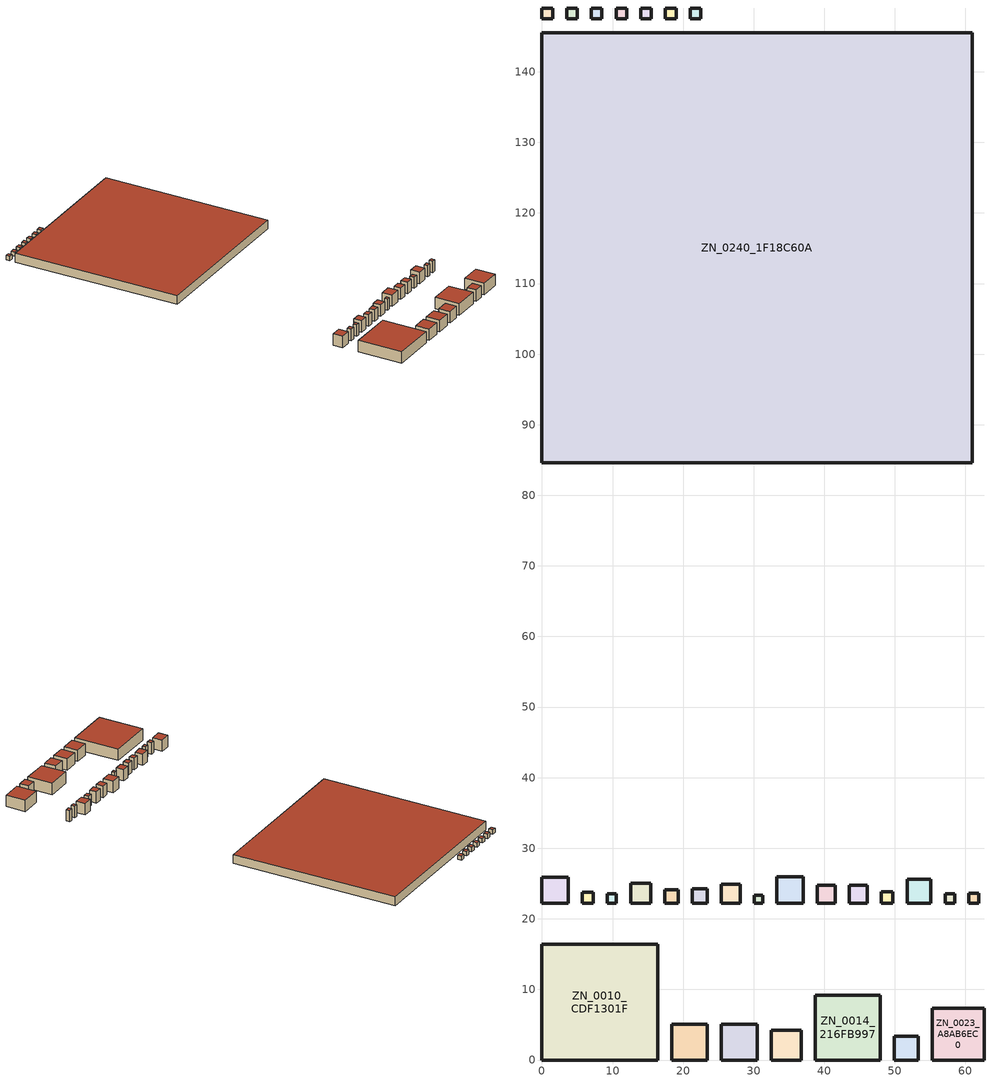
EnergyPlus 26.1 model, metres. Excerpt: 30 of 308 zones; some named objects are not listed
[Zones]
ZN_0010_CDF1301F
 floor ground (Default_Floor_Construction): 0,16.37 16.37,16.37 16.37,0 0,0 z10.4
 wall outside (Default_Wall_Construction): 16.37,16.37 0,16.37 0,0 16.37,0 16.37,16.37 z10.4:14.6
 roof outside (Default_Roof_Construction): 0,0 16.37,0 16.37,16.37 0,16.37 z14.6
ZN_0011_666FDF42
 floor ground (Default_Floor_Construction): 18.37,5.06 23.43,5.06 23.43,0 18.37,0 z10.4
 wall outside (Default_Wall_Construction): 23.43,5.06 18.37,5.06 18.37,0 23.43,0 23.43,5.06 z10.4:14.6
 roof outside (Default_Roof_Construction): 18.37,0 23.43,0 23.43,5.06 18.37,5.06 z14.6
ZN_0012_CCD0FB84
 floor ground (Default_Floor_Construction): 25.43,5.06 30.49,5.06 30.49,0 25.43,0 z10.4
 wall outside (Default_Wall_Construction): 30.49,5.06 25.43,5.06 25.43,0 30.49,0 30.49,5.06 z10.4:14.6
 roof outside (Default_Roof_Construction): 25.43,0 30.49,0 30.49,5.06 25.43,5.06 z14.6
ZN_0013_CA43A6D5
 floor ground (Default_Floor_Construction): 32.49,4.25 36.73,4.25 36.73,0 32.49,0 z10.4
 wall outside (Default_Wall_Construction): 36.73,4.25 32.49,4.25 32.49,0 36.73,0 36.73,4.25 z10.4:14.6
 roof outside (Default_Roof_Construction): 32.49,0 36.73,0 36.73,4.25 32.49,4.25 z14.6
ZN_0014_216FB997
 floor ground (Default_Floor_Construction): 38.73,9.2 47.93,9.2 47.93,0 38.73,0 z10.4
 wall outside (Default_Wall_Construction): 47.93,9.2 38.73,9.2 38.73,0 47.93,0 47.93,9.2 z10.4:14.6
 roof outside (Default_Roof_Construction): 38.73,0 47.93,0 47.93,9.2 38.73,9.2 z14.6
ZN_0015_F88985B3
 floor ground (Default_Floor_Construction): 49.93,3.37 53.3,3.37 53.3,0 49.93,0 z10.4
 wall outside (Default_Wall_Construction): 53.3,3.37 49.93,3.37 49.93,0 53.3,0 53.3,3.37 z10.4:14.6
 roof outside (Default_Roof_Construction): 49.93,0 53.3,0 53.3,3.37 49.93,3.37 z14.6
ZN_0023_A8AB6EC0
 floor ground (Default_Floor_Construction): 55.3,7.33 62.63,7.33 62.63,0 55.3,0 z10.4
 wall outside (Default_Wall_Construction): 62.63,7.33 55.3,7.33 55.3,0 62.63,0 62.63,7.33 z10.4:14.6
 roof outside (Default_Roof_Construction): 55.3,0 62.63,0 62.63,7.33 55.3,7.33 z14.6
ZN_0089_578B3840
 floor ground (Default_Floor_Construction): 0,25.91 3.7,25.91 3.7,22.21 0,22.21 z10.4
 wall outside (Default_Wall_Construction): 3.7,25.91 0,25.91 0,22.21 3.7,22.21 3.7,25.91 z10.4:14.6
 roof outside (Default_Roof_Construction): 0,22.21 3.7,22.21 3.7,25.91 0,25.91 z14.6
ZN_0090_5E97317B
 floor ground (Default_Floor_Construction): 5.7,23.76 7.25,23.76 7.25,22.21 5.7,22.21 z10.4
 wall outside (Default_Wall_Construction): 7.25,23.76 5.7,23.76 5.7,22.21 7.25,22.21 7.25,23.76 z10.4:14.6
 roof outside (Default_Roof_Construction): 5.7,22.21 7.25,22.21 7.25,23.76 5.7,23.76 z14.6
ZN_0091_61E6C96D
 floor ground (Default_Floor_Construction): 9.25,23.52 10.56,23.52 10.56,22.21 9.25,22.21 z10.4
 wall outside (Default_Wall_Construction): 10.56,23.52 9.25,23.52 9.25,22.21 10.56,22.21 10.56,23.52 z10.4:14.6
 roof outside (Default_Roof_Construction): 9.25,22.21 10.56,22.21 10.56,23.52 9.25,23.52 z14.6
ZN_0092_3D5D5047
 floor ground (Default_Floor_Construction): 12.56,25.06 15.41,25.06 15.41,22.21 12.56,22.21 z10.4
 wall outside (Default_Wall_Construction): 15.41,25.06 12.56,25.06 12.56,22.21 15.41,22.21 15.41,25.06 z10.4:14.6
 roof outside (Default_Roof_Construction): 12.56,22.21 15.41,22.21 15.41,25.06 12.56,25.06 z14.6
ZN_0093_1F54CC27
 floor ground (Default_Floor_Construction): 17.41,24.11 19.32,24.11 19.32,22.21 17.41,22.21 z10.4
 wall outside (Default_Wall_Construction): 19.32,24.11 17.41,24.11 17.41,22.21 19.32,22.21 19.32,24.11 z10.4:14.6
 roof outside (Default_Roof_Construction): 17.41,22.21 19.32,22.21 19.32,24.11 17.41,24.11 z14.6
ZN_0094_BF995C70
 floor ground (Default_Floor_Construction): 21.32,24.28 23.39,24.28 23.39,22.21 21.32,22.21 z10.4
 wall outside (Default_Wall_Construction): 23.39,24.28 21.32,24.28 21.32,22.21 23.39,22.21 23.39,24.28 z10.4:14.6
 roof outside (Default_Roof_Construction): 21.32,22.21 23.39,22.21 23.39,24.28 21.32,24.28 z14.6
ZN_0095_050112E3
 floor ground (Default_Floor_Construction): 25.39,24.92 28.1,24.92 28.1,22.21 25.39,22.21 z10.4
 wall outside (Default_Wall_Construction): 28.1,24.92 25.39,24.92 25.39,22.21 28.1,22.21 28.1,24.92 z10.4:14.6
 roof outside (Default_Roof_Construction): 25.39,22.21 28.1,22.21 28.1,24.92 25.39,24.92 z14.6
ZN_0096_431D82AE
 floor ground (Default_Floor_Construction): 30.1,23.36 31.25,23.36 31.25,22.21 30.1,22.21 z10.4
 wall outside (Default_Wall_Construction): 31.25,23.36 30.1,23.36 30.1,22.21 31.25,22.21 31.25,23.36 z10.4:14.6
 roof outside (Default_Roof_Construction): 30.1,22.21 31.25,22.21 31.25,23.36 30.1,23.36 z14.6
ZN_0097_276B1241
 floor ground (Default_Floor_Construction): 33.25,25.99 37.03,25.99 37.03,22.21 33.25,22.21 z10.4
 wall outside (Default_Wall_Construction): 37.03,25.99 33.25,25.99 33.25,22.21 37.03,22.21 37.03,25.99 z10.4:14.6
 roof outside (Default_Roof_Construction): 33.25,22.21 37.03,22.21 37.03,25.99 33.25,25.99 z14.6
ZN_0098_15BE5F56
 floor ground (Default_Floor_Construction): 39.03,24.73 41.55,24.73 41.55,22.21 39.03,22.21 z10.4
 wall outside (Default_Wall_Construction): 41.55,24.73 39.03,24.73 39.03,22.21 41.55,22.21 41.55,24.73 z10.4:14.6
 roof outside (Default_Roof_Construction): 39.03,22.21 41.55,22.21 41.55,24.73 39.03,24.73 z14.6
ZN_0099_891CF93B
 floor ground (Default_Floor_Construction): 43.55,24.73 46.07,24.73 46.07,22.21 43.55,22.21 z10.4
 wall outside (Default_Wall_Construction): 46.07,24.73 43.55,24.73 43.55,22.21 46.07,22.21 46.07,24.73 z10.4:14.6
 roof outside (Default_Roof_Construction): 43.55,22.21 46.07,22.21 46.07,24.73 43.55,24.73 z14.6
ZN_0100_E4049AD5
 floor ground (Default_Floor_Construction): 48.07,23.86 49.72,23.86 49.72,22.21 48.07,22.21 z10.4
 wall outside (Default_Wall_Construction): 49.72,23.86 48.07,23.86 48.07,22.21 49.72,22.21 49.72,23.86 z10.4:14.4
 roof outside (Default_Roof_Construction): 48.07,22.21 49.72,22.21 49.72,23.86 48.07,23.86 z14.4
ZN_0101_053E6DE0
 floor ground (Default_Floor_Construction): 51.72,25.6 55.11,25.6 55.11,22.21 51.72,22.21 z10.4
 wall outside (Default_Wall_Construction): 55.11,25.6 51.72,25.6 51.72,22.21 55.11,22.21 55.11,25.6 z10.4:14.6
 roof outside (Default_Roof_Construction): 51.72,22.21 55.11,22.21 55.11,25.6 51.72,25.6 z14.6
ZN_0102_B62572B0
 floor ground (Default_Floor_Construction): 57.11,23.56 58.46,23.56 58.46,22.21 57.11,22.21 z10.4
 wall outside (Default_Wall_Construction): 58.46,23.56 57.11,23.56 57.11,22.21 58.46,22.21 58.46,23.56 z10.4:14.6
 roof outside (Default_Roof_Construction): 57.11,22.21 58.46,22.21 58.46,23.56 57.11,23.56 z14.6
ZN_0103_C0BB0567
 floor ground (Default_Floor_Construction): 60.46,23.61 61.86,23.61 61.86,22.21 60.46,22.21 z10.4
 wall outside (Default_Wall_Construction): 61.86,23.61 60.46,23.61 60.46,22.21 61.86,22.21 61.86,23.61 z10.4:14.6
 roof outside (Default_Roof_Construction): 60.46,22.21 61.86,22.21 61.86,23.61 60.46,23.61 z14.6
ZN_0240_1F18C60A
 floor ground (Default_Floor_Construction): 0,145.53 60.93,145.53 60.93,84.61 0,84.61 z10.4
 wall outside (Default_Wall_Construction): 60.93,145.53 0,145.53 0,84.61 60.93,84.61 60.93,145.53 z10.4:13.6
 roof outside (Default_Roof_Construction): 0,84.61 60.93,84.61 60.93,145.53 0,145.53 z13.6
ZN_0267_497EA3B3
 floor ground (Default_Floor_Construction): 0,149.03 1.5,149.03 1.5,147.53 0,147.53 z10.4
 wall outside (Default_Wall_Construction): 1.5,149.03 0,149.03 0,147.53 1.5,147.53 1.5,149.03 z10.4:11.97
 roof outside (Default_Roof_Construction): 0,147.53 1.5,147.53 1.5,149.03 0,149.03 z11.97
ZN_0268_96945421
 floor ground (Default_Floor_Construction): 3.5,149.03 5,149.03 5,147.53 3.5,147.53 z10.4
 wall outside (Default_Wall_Construction): 5,149.03 3.5,149.03 3.5,147.53 5,147.53 5,149.03 z10.4:11.97
 roof outside (Default_Roof_Construction): 3.5,147.53 5,147.53 5,149.03 3.5,149.03 z11.97
ZN_0269_568115C0
 floor ground (Default_Floor_Construction): 7,149.03 8.5,149.03 8.5,147.53 7,147.53 z10.4
 wall outside (Default_Wall_Construction): 8.5,149.03 7,149.03 7,147.53 8.5,147.53 8.5,149.03 z10.4:11.97
 roof outside (Default_Roof_Construction): 7,147.53 8.5,147.53 8.5,149.03 7,149.03 z11.97
ZN_0270_57BF41B5
 floor ground (Default_Floor_Construction): 10.5,149.03 12,149.03 12,147.53 10.5,147.53 z10.4
 wall outside (Default_Wall_Construction): 12,149.03 10.5,149.03 10.5,147.53 12,147.53 12,149.03 z10.4:11.97
 roof outside (Default_Roof_Construction): 10.5,147.53 12,147.53 12,149.03 10.5,149.03 z11.97
ZN_0271_5AC21D28
 floor ground (Default_Floor_Construction): 14,149.03 15.5,149.03 15.5,147.53 14,147.53 z10.4
 wall outside (Default_Wall_Construction): 15.5,149.03 14,149.03 14,147.53 15.5,147.53 15.5,149.03 z10.4:11.97
 roof outside (Default_Roof_Construction): 14,147.53 15.5,147.53 15.5,149.03 14,149.03 z11.97
ZN_0272_B6A74653
 floor ground (Default_Floor_Construction): 17.5,149.03 19,149.03 19,147.53 17.5,147.53 z10.4
 wall outside (Default_Wall_Construction): 19,149.03 17.5,149.03 17.5,147.53 19,147.53 19,149.03 z10.4:11.97
 roof outside (Default_Roof_Construction): 17.5,147.53 19,147.53 19,149.03 17.5,149.03 z11.97
ZN_0273_2EEE0E20
 floor ground (Default_Floor_Construction): 21,149.03 22.5,149.03 22.5,147.53 21,147.53 z10.4
 wall outside (Default_Wall_Construction): 22.5,149.03 21,149.03 21,147.53 22.5,147.53 22.5,149.03 z10.4:11.97
 roof outside (Default_Roof_Construction): 21,147.53 22.5,147.53 22.5,149.03 21,149.03 z11.97
[Building]
GreenFlow_MVP_Building: 0, City, 0.04, 0.4, FullExterior
[SizingPeriod:DesignDay]
GreenFlow_Hanoi_Summer_Design_Day: 7, 21, SummerDesignDay, 35, 8, , , Wetbulb, 26, , , , , 101325, 3, 180, No, No, No, ASHRAEClearSky, , , , , 1
GreenFlow_Hanoi_Winter_Design_Day: 1, 21, WinterDesignDay, 12, 5, , , Wetbulb, 8, , , , , 101325, 3, 0, No, No, No, ASHRAEClearSky, , , , , 0.8
[Site:Location]
Hanoi.City: 21.03, 105.85, 7, 10
[Site:GroundTemperature:BuildingSurface]
18, 18, 20, 23, 26, 28, 29, 29, 27, 25, 22, 19
[Material]
Default_Material_Mass: MediumRough, 0.2, 1, 1000, 1000
[Material:NoMass]
Default_Insulation: MediumRough, 2
[Construction]
Default_Wall_Construction; Default_Roof_Construction: Default_Material_Mass, Default_Insulation
Default_Floor_Construction: Default_Material_Mass
[Zone]
ZN_0010_CDF1301F: 0, 0, 0, 10.4, 1, 1, 4.2, 1126.16, 268.134, , , Yes
ZN_0011_666FDF42: 0, 18.3748, 0, 10.4, 1, 1, 4.2, 107.333, 25.5555, , , Yes
ZN_0012_CCD0FB84: 0, 25.4301, 0, 10.4, 1, 1, 4.2, 107.339, 25.5568, , , Yes
ZN_0013_CA43A6D5: 0, 32.4854, 0, 10.4, 1, 1, 4.2, 75.6875, 18.0208, , , Yes
ZN_0014_216FB997: 0, 38.7305, 0, 10.4, 1, 1, 4.2, 355.516, 84.6468, , , Yes
ZN_0015_F88985B3: 0, 49.9309, 0, 10.4, 1, 1, 4.2, 47.782, 11.3767, , , Yes
ZN_0023_A8AB6EC0: 0, 55.3038, 0, 10.4, 1, 1, 4.2, 225.534, 53.6986, , , Yes
ZN_0089_578B3840: 0, 0, 22.2081, 10.4, 1, 1, 4.2, 57.4473, 13.6779, , , Yes
ZN_0090_5E97317B: 0, 5.69837, 22.2081, 10.4, 1, 1, 4.2, 10.0963, 2.40388, , , Yes
ZN_0091_61E6C96D: 0, 9.24881, 22.2081, 10.4, 1, 1, 4.2, 7.21913, 1.71884, , , Yes
ZN_0092_3D5D5047: 0, 12.5599, 22.2081, 10.4, 1, 1, 4.2, 34.2019, 8.1433, , , Yes
ZN_0093_1F54CC27: 0, 17.4135, 22.2081, 10.4, 1, 1, 4.2, 15.2302, 3.62623, , , Yes
ZN_0094_BF995C70: 0, 21.3178, 22.2081, 10.4, 1, 1, 4.2, 18.0042, 4.28672, , , Yes
ZN_0095_050112E3: 0, 25.3882, 22.2081, 10.4, 1, 1, 4.2, 30.7771, 7.32788, , , Yes
ZN_0096_431D82AE: 0, 30.0952, 22.2081, 10.4, 1, 1, 4.2, 5.57061, 1.32634, , , Yes
ZN_0097_276B1241: 0, 33.2469, 22.2081, 10.4, 1, 1, 4.2, 60.018, 14.29, , , Yes
ZN_0098_15BE5F56: 0, 39.0271, 22.2081, 10.4, 1, 1, 4.2, 26.736, 6.36571, , , Yes
ZN_0099_891CF93B: 0, 43.5501, 22.2081, 10.4, 1, 1, 4.2, 26.736, 6.36571, , , Yes
ZN_0100_E4049AD5: 0, 48.0732, 22.2081, 10.4, 1, 1, 4, 10.8811, 2.72028, , , Yes
ZN_0101_053E6DE0: 0, 51.7225, 22.2081, 10.4, 1, 1, 4.2, 48.2625, 11.4911, , , Yes
ZN_0102_B62572B0: 0, 57.1123, 22.2081, 10.4, 1, 1, 4.2, 7.66621, 1.82529, , , Yes
ZN_0103_C0BB0567: 0, 60.4634, 22.2081, 10.4, 1, 1, 4.2, 8.21379, 1.95566, , , Yes
ZN_0240_1F18C60A: 0, 0, 84.6059, 10.4, 1, 1, 3.2, 11878.8, 3712.13, , , Yes
ZN_0267_497EA3B3: 0, 0, 147.533, 10.4, 1, 1, 1.5707, 3.53408, 2.25, , , Yes
ZN_0268_96945421: 0, 3.5, 147.533, 10.4, 1, 1, 1.5707, 3.53408, 2.25, , , Yes
ZN_0269_568115C0: 0, 7, 147.533, 10.4, 1, 1, 1.5707, 3.53408, 2.25, , , Yes
ZN_0270_57BF41B5: 0, 10.5, 147.533, 10.4, 1, 1, 1.5707, 3.53408, 2.25, , , Yes
ZN_0271_5AC21D28: 0, 14, 147.533, 10.4, 1, 1, 1.5707, 3.53408, 2.25, , , Yes
ZN_0272_B6A74653: 0, 17.5, 147.533, 10.4, 1, 1, 1.5707, 3.53408, 2.25, , , Yes
ZN_0273_2EEE0E20: 0, 21, 147.533, 10.4, 1, 1, 1.5707, 3.53408, 2.25, , , Yes
[People]
ZN_0010_CDF1301F_People: ZN_0010_CDF1301F, GreenFlow_Occupancy_Schedule, People, 10.7254, , , 0.3, , Activity_Level_Default
ZN_0011_666FDF42_People: ZN_0011_666FDF42, GreenFlow_Occupancy_Schedule, People, 1.0222, , , 0.3, , Activity_Level_Default
ZN_0012_CCD0FB84_People: ZN_0012_CCD0FB84, GreenFlow_Occupancy_Schedule, People, 1.0223, , , 0.3, , Activity_Level_Default
ZN_0013_CA43A6D5_People: ZN_0013_CA43A6D5, GreenFlow_Occupancy_Schedule, People, 0.7208, , , 0.3, , Activity_Level_Default
ZN_0014_216FB997_People: ZN_0014_216FB997, GreenFlow_Occupancy_Schedule, People, 16.9294, , , 0.3, , Activity_Level_Default
ZN_0015_F88985B3_People: ZN_0015_F88985B3, GreenFlow_Occupancy_Schedule, People, 0.4551, , , 0.3, , Activity_Level_Default
ZN_0023_A8AB6EC0_People: ZN_0023_A8AB6EC0, GreenFlow_Occupancy_Schedule, People, 21.4794, , , 0.3, , Activity_Level_Default
ZN_0089_578B3840_People: ZN_0089_578B3840, GreenFlow_Occupancy_Schedule, People, 0.6839, , , 0.3, , Activity_Level_Default
ZN_0090_5E97317B_People: ZN_0090_5E97317B, GreenFlow_Occupancy_Schedule, People, 0.2404, , , 0.3, , Activity_Level_Default
ZN_0091_61E6C96D_People: ZN_0091_61E6C96D, GreenFlow_Occupancy_Schedule, People, 0.0859, , , 0.3, , Activity_Level_Default
ZN_0092_3D5D5047_People: ZN_0092_3D5D5047, GreenFlow_Occupancy_Schedule, People, 0.4072, , , 0.3, , Activity_Level_Default
ZN_0093_1F54CC27_People: ZN_0093_1F54CC27, GreenFlow_Occupancy_Schedule, People, 0.1209, , , 0.3, , Activity_Level_Default
ZN_0094_BF995C70_People: ZN_0094_BF995C70, GreenFlow_Occupancy_Schedule, People, 0.1429, , , 0.3, , Activity_Level_Default
ZN_0095_050112E3_People: ZN_0095_050112E3, GreenFlow_Occupancy_Schedule, People, 0.3664, , , 0.3, , Activity_Level_Default
ZN_0096_431D82AE_People: ZN_0096_431D82AE, GreenFlow_Occupancy_Schedule, People, 0.0663, , , 0.3, , Activity_Level_Default
ZN_0097_276B1241_People: ZN_0097_276B1241, GreenFlow_Occupancy_Schedule, People, 0.7145, , , 0.3, , Activity_Level_Default
ZN_0098_15BE5F56_People: ZN_0098_15BE5F56, GreenFlow_Occupancy_Schedule, People, 2.5463, , , 0.3, , Activity_Level_Default
ZN_0099_891CF93B_People: ZN_0099_891CF93B, GreenFlow_Occupancy_Schedule, People, 2.5463, , , 0.3, , Activity_Level_Default
ZN_0100_E4049AD5_People: ZN_0100_E4049AD5, GreenFlow_Occupancy_Schedule, People, 0.1088, , , 0.3, , Activity_Level_Default
ZN_0101_053E6DE0_People: ZN_0101_053E6DE0, GreenFlow_Occupancy_Schedule, People, 0.383, , , 0.3, , Activity_Level_Default
ZN_0102_B62572B0_People: ZN_0102_B62572B0, GreenFlow_Occupancy_Schedule, People, 0.0913, , , 0.3, , Activity_Level_Default
ZN_0103_C0BB0567_People: ZN_0103_C0BB0567, GreenFlow_Occupancy_Schedule, People, 0.0978, , , 0.3, , Activity_Level_Default
ZN_0240_1F18C60A_People: ZN_0240_1F18C60A, GreenFlow_Occupancy_Schedule, People, 123.738, , , 0.3, , Activity_Level_Default
ZN_0267_497EA3B3_People: ZN_0267_497EA3B3, GreenFlow_Occupancy_Schedule, People, 0.15, , , 0.3, , Activity_Level_Default
ZN_0268_96945421_People: ZN_0268_96945421, GreenFlow_Occupancy_Schedule, People, 0.15, , , 0.3, , Activity_Level_Default
ZN_0269_568115C0_People: ZN_0269_568115C0, GreenFlow_Occupancy_Schedule, People, 0.15, , , 0.3, , Activity_Level_Default
ZN_0270_57BF41B5_People: ZN_0270_57BF41B5, GreenFlow_Occupancy_Schedule, People, 0.15, , , 0.3, , Activity_Level_Default
ZN_0271_5AC21D28_People: ZN_0271_5AC21D28, GreenFlow_Occupancy_Schedule, People, 0.15, , , 0.3, , Activity_Level_Default
ZN_0272_B6A74653_People: ZN_0272_B6A74653, GreenFlow_Occupancy_Schedule, People, 0.15, , , 0.3, , Activity_Level_Default
ZN_0273_2EEE0E20_People: ZN_0273_2EEE0E20, GreenFlow_Occupancy_Schedule, People, 0.15, , , 0.3, , Activity_Level_Default
[Lights]
ZN_0010_CDF1301F_Lights: ZN_0010_CDF1301F, GreenFlow_Lights_Schedule, Watts/Area, , 6, , 0, 0.4, 0.2
ZN_0011_666FDF42_Lights: ZN_0011_666FDF42, GreenFlow_Lights_Schedule, Watts/Area, , 6, , 0, 0.4, 0.2
ZN_0012_CCD0FB84_Lights: ZN_0012_CCD0FB84, GreenFlow_Lights_Schedule, Watts/Area, , 6, , 0, 0.4, 0.2
ZN_0013_CA43A6D5_Lights: ZN_0013_CA43A6D5, GreenFlow_Lights_Schedule, Watts/Area, , 6, , 0, 0.4, 0.2
ZN_0014_216FB997_Lights: ZN_0014_216FB997, GreenFlow_Lights_Schedule, Watts/Area, , 10, , 0, 0.4, 0.2
ZN_0015_F88985B3_Lights: ZN_0015_F88985B3, GreenFlow_Lights_Schedule, Watts/Area, , 6, , 0, 0.4, 0.2
ZN_0023_A8AB6EC0_Lights: ZN_0023_A8AB6EC0, GreenFlow_Lights_Schedule, Watts/Area, , 12, , 0, 0.4, 0.2
ZN_0089_578B3840_Lights: ZN_0089_578B3840, GreenFlow_Lights_Schedule, Watts/Area, , 6, , 0, 0.4, 0.2
ZN_0090_5E97317B_Lights: ZN_0090_5E97317B, GreenFlow_Lights_Schedule, Watts/Area, , 10, , 0, 0.4, 0.2
ZN_0091_61E6C96D_Lights: ZN_0091_61E6C96D, GreenFlow_Lights_Schedule, Watts/Area, , 6, , 0, 0.4, 0.2
ZN_0092_3D5D5047_Lights: ZN_0092_3D5D5047, GreenFlow_Lights_Schedule, Watts/Area, , 6, , 0, 0.4, 0.2
ZN_0093_1F54CC27_Lights: ZN_0093_1F54CC27, GreenFlow_Lights_Schedule, Watts/Area, , 5, , 0, 0.4, 0.2
ZN_0094_BF995C70_Lights: ZN_0094_BF995C70, GreenFlow_Lights_Schedule, Watts/Area, , 5, , 0, 0.4, 0.2
ZN_0095_050112E3_Lights: ZN_0095_050112E3, GreenFlow_Lights_Schedule, Watts/Area, , 6, , 0, 0.4, 0.2
ZN_0096_431D82AE_Lights: ZN_0096_431D82AE, GreenFlow_Lights_Schedule, Watts/Area, , 6, , 0, 0.4, 0.2
ZN_0097_276B1241_Lights: ZN_0097_276B1241, GreenFlow_Lights_Schedule, Watts/Area, , 6, , 0, 0.4, 0.2
ZN_0098_15BE5F56_Lights: ZN_0098_15BE5F56, GreenFlow_Lights_Schedule, Watts/Area, , 12, , 0, 0.4, 0.2
ZN_0099_891CF93B_Lights: ZN_0099_891CF93B, GreenFlow_Lights_Schedule, Watts/Area, , 12, , 0, 0.4, 0.2
ZN_0100_E4049AD5_Lights: ZN_0100_E4049AD5, GreenFlow_Lights_Schedule, Watts/Area, , 6, , 0, 0.4, 0.2
ZN_0101_053E6DE0_Lights: ZN_0101_053E6DE0, GreenFlow_Lights_Schedule, Watts/Area, , 5, , 0, 0.4, 0.2
ZN_0102_B62572B0_Lights: ZN_0102_B62572B0, GreenFlow_Lights_Schedule, Watts/Area, , 6, , 0, 0.4, 0.2
ZN_0103_C0BB0567_Lights: ZN_0103_C0BB0567, GreenFlow_Lights_Schedule, Watts/Area, , 6, , 0, 0.4, 0.2
ZN_0240_1F18C60A_Lights: ZN_0240_1F18C60A, GreenFlow_Lights_Schedule, Watts/Area, , 4, , 0, 0.4, 0.2
ZN_0267_497EA3B3_Lights: ZN_0267_497EA3B3, GreenFlow_Lights_Schedule, Watts/Area, , 8, , 0, 0.4, 0.2
ZN_0268_96945421_Lights: ZN_0268_96945421, GreenFlow_Lights_Schedule, Watts/Area, , 8, , 0, 0.4, 0.2
ZN_0269_568115C0_Lights: ZN_0269_568115C0, GreenFlow_Lights_Schedule, Watts/Area, , 8, , 0, 0.4, 0.2
ZN_0270_57BF41B5_Lights: ZN_0270_57BF41B5, GreenFlow_Lights_Schedule, Watts/Area, , 8, , 0, 0.4, 0.2
ZN_0271_5AC21D28_Lights: ZN_0271_5AC21D28, GreenFlow_Lights_Schedule, Watts/Area, , 8, , 0, 0.4, 0.2
ZN_0272_B6A74653_Lights: ZN_0272_B6A74653, GreenFlow_Lights_Schedule, Watts/Area, , 8, , 0, 0.4, 0.2
ZN_0273_2EEE0E20_Lights: ZN_0273_2EEE0E20, GreenFlow_Lights_Schedule, Watts/Area, , 8, , 0, 0.4, 0.2
[ElectricEquipment]
ZN_0010_CDF1301F_Equipment: ZN_0010_CDF1301F, GreenFlow_Equipment_Schedule, Watts/Area, , 2, , 0, 0.5, 0
ZN_0011_666FDF42_Equipment: ZN_0011_666FDF42, GreenFlow_Equipment_Schedule, Watts/Area, , 2, , 0, 0.5, 0
ZN_0012_CCD0FB84_Equipment: ZN_0012_CCD0FB84, GreenFlow_Equipment_Schedule, Watts/Area, , 2, , 0, 0.5, 0
ZN_0013_CA43A6D5_Equipment: ZN_0013_CA43A6D5, GreenFlow_Equipment_Schedule, Watts/Area, , 2, , 0, 0.5, 0
ZN_0014_216FB997_Equipment: ZN_0014_216FB997, GreenFlow_Equipment_Schedule, Watts/Area, , 15, , 0, 0.5, 0
ZN_0015_F88985B3_Equipment: ZN_0015_F88985B3, GreenFlow_Equipment_Schedule, Watts/Area, , 2, , 0, 0.5, 0
ZN_0023_A8AB6EC0_Equipment: ZN_0023_A8AB6EC0, GreenFlow_Equipment_Schedule, Watts/Area, , 10, , 0, 0.5, 0
ZN_0089_578B3840_Equipment: ZN_0089_578B3840, GreenFlow_Equipment_Schedule, Watts/Area, , 3, , 0, 0.5, 0
ZN_0090_5E97317B_Equipment: ZN_0090_5E97317B, GreenFlow_Equipment_Schedule, Watts/Area, , 12, , 0, 0.5, 0
ZN_0091_61E6C96D_Equipment: ZN_0091_61E6C96D, GreenFlow_Equipment_Schedule, Watts/Area, , 3, , 0, 0.5, 0
ZN_0092_3D5D5047_Equipment: ZN_0092_3D5D5047, GreenFlow_Equipment_Schedule, Watts/Area, , 3, , 0, 0.5, 0
ZN_0093_1F54CC27_Equipment: ZN_0093_1F54CC27, GreenFlow_Equipment_Schedule, Watts/Area, , 20, , 0, 0.5, 0
ZN_0094_BF995C70_Equipment: ZN_0094_BF995C70, GreenFlow_Equipment_Schedule, Watts/Area, , 20, , 0, 0.5, 0
ZN_0095_050112E3_Equipment: ZN_0095_050112E3, GreenFlow_Equipment_Schedule, Watts/Area, , 3, , 0, 0.5, 0
ZN_0096_431D82AE_Equipment: ZN_0096_431D82AE, GreenFlow_Equipment_Schedule, Watts/Area, , 3, , 0, 0.5, 0
ZN_0097_276B1241_Equipment: ZN_0097_276B1241, GreenFlow_Equipment_Schedule, Watts/Area, , 3, , 0, 0.5, 0
ZN_0098_15BE5F56_Equipment: ZN_0098_15BE5F56, GreenFlow_Equipment_Schedule, Watts/Area, , 10, , 0, 0.5, 0
ZN_0099_891CF93B_Equipment: ZN_0099_891CF93B, GreenFlow_Equipment_Schedule, Watts/Area, , 10, , 0, 0.5, 0
ZN_0100_E4049AD5_Equipment: ZN_0100_E4049AD5, GreenFlow_Equipment_Schedule, Watts/Area, , 2, , 0, 0.5, 0
ZN_0101_053E6DE0_Equipment: ZN_0101_053E6DE0, GreenFlow_Equipment_Schedule, Watts/Area, , 20, , 0, 0.5, 0
ZN_0102_B62572B0_Equipment: ZN_0102_B62572B0, GreenFlow_Equipment_Schedule, Watts/Area, , 3, , 0, 0.5, 0
ZN_0103_C0BB0567_Equipment: ZN_0103_C0BB0567, GreenFlow_Equipment_Schedule, Watts/Area, , 3, , 0, 0.5, 0
ZN_0240_1F18C60A_Equipment: ZN_0240_1F18C60A, GreenFlow_Equipment_Schedule, Watts/Area, , 2, , 0, 0.5, 0
ZN_0267_497EA3B3_Equipment: ZN_0267_497EA3B3, GreenFlow_Equipment_Schedule, Watts/Area, , 8, , 0, 0.5, 0
ZN_0268_96945421_Equipment: ZN_0268_96945421, GreenFlow_Equipment_Schedule, Watts/Area, , 8, , 0, 0.5, 0
ZN_0269_568115C0_Equipment: ZN_0269_568115C0, GreenFlow_Equipment_Schedule, Watts/Area, , 8, , 0, 0.5, 0
ZN_0270_57BF41B5_Equipment: ZN_0270_57BF41B5, GreenFlow_Equipment_Schedule, Watts/Area, , 8, , 0, 0.5, 0
ZN_0271_5AC21D28_Equipment: ZN_0271_5AC21D28, GreenFlow_Equipment_Schedule, Watts/Area, , 8, , 0, 0.5, 0
ZN_0272_B6A74653_Equipment: ZN_0272_B6A74653, GreenFlow_Equipment_Schedule, Watts/Area, , 8, , 0, 0.5, 0
ZN_0273_2EEE0E20_Equipment: ZN_0273_2EEE0E20, GreenFlow_Equipment_Schedule, Watts/Area, , 8, , 0, 0.5, 0
[DesignSpecification:OutdoorAir]
ZN_0010_CDF1301F_OutdoorAir; ZN_0011_666FDF42_OutdoorAir; ZN_0012_CCD0FB84_OutdoorAir; ZN_0013_CA43A6D5_OutdoorAir; ZN_0014_216FB997_OutdoorAir; ZN_0015_F88985B3_OutdoorAir; ZN_0023_A8AB6EC0_OutdoorAir; ZN_0089_578B3840_OutdoorAir; ZN_0090_5E97317B_OutdoorAir; ZN_0091_61E6C96D_OutdoorAir; ZN_0092_3D5D5047_OutdoorAir; ZN_0093_1F54CC27_OutdoorAir; ZN_0094_BF995C70_OutdoorAir; ZN_0095_050112E3_OutdoorAir; ZN_0096_431D82AE_OutdoorAir; ZN_0097_276B1241_OutdoorAir; ZN_0098_15BE5F56_OutdoorAir; ZN_0099_891CF93B_OutdoorAir; ZN_0100_E4049AD5_OutdoorAir; ZN_0101_053E6DE0_OutdoorAir; ZN_0102_B62572B0_OutdoorAir; ZN_0103_C0BB0567_OutdoorAir; ZN_0267_497EA3B3_OutdoorAir; ZN_0268_96945421_OutdoorAir; ZN_0269_568115C0_OutdoorAir; ZN_0270_57BF41B5_OutdoorAir; ZN_0271_5AC21D28_OutdoorAir; ZN_0272_B6A74653_OutdoorAir; ZN_0273_2EEE0E20_OutdoorAir: Sum, 0.00944, 0.0003
ZN_0240_1F18C60A_OutdoorAir: Sum, 0.002, 0.0001
[ZoneInfiltration:DesignFlowRate]
ZN_0010_CDF1301F_Infiltration: ZN_0010_CDF1301F, Always_On, AirChanges/Hour, , , , 0.3
ZN_0011_666FDF42_Infiltration: ZN_0011_666FDF42, Always_On, AirChanges/Hour, , , , 0.3
ZN_0012_CCD0FB84_Infiltration: ZN_0012_CCD0FB84, Always_On, AirChanges/Hour, , , , 0.3
ZN_0013_CA43A6D5_Infiltration: ZN_0013_CA43A6D5, Always_On, AirChanges/Hour, , , , 0.3
ZN_0014_216FB997_Infiltration: ZN_0014_216FB997, Always_On, AirChanges/Hour, , , , 0.3
ZN_0015_F88985B3_Infiltration: ZN_0015_F88985B3, Always_On, AirChanges/Hour, , , , 0.3
ZN_0023_A8AB6EC0_Infiltration: ZN_0023_A8AB6EC0, Always_On, AirChanges/Hour, , , , 0.3
ZN_0089_578B3840_Infiltration: ZN_0089_578B3840, Always_On, AirChanges/Hour, , , , 0.3
ZN_0090_5E97317B_Infiltration: ZN_0090_5E97317B, Always_On, AirChanges/Hour, , , , 0.3
ZN_0091_61E6C96D_Infiltration: ZN_0091_61E6C96D, Always_On, AirChanges/Hour, , , , 0.3
ZN_0092_3D5D5047_Infiltration: ZN_0092_3D5D5047, Always_On, AirChanges/Hour, , , , 0.3
ZN_0093_1F54CC27_Infiltration: ZN_0093_1F54CC27, Always_On, AirChanges/Hour, , , , 0.3
ZN_0094_BF995C70_Infiltration: ZN_0094_BF995C70, Always_On, AirChanges/Hour, , , , 0.3
ZN_0095_050112E3_Infiltration: ZN_0095_050112E3, Always_On, AirChanges/Hour, , , , 0.3
ZN_0096_431D82AE_Infiltration: ZN_0096_431D82AE, Always_On, AirChanges/Hour, , , , 0.3
ZN_0097_276B1241_Infiltration: ZN_0097_276B1241, Always_On, AirChanges/Hour, , , , 0.3
ZN_0098_15BE5F56_Infiltration: ZN_0098_15BE5F56, Always_On, AirChanges/Hour, , , , 0.3
ZN_0099_891CF93B_Infiltration: ZN_0099_891CF93B, Always_On, AirChanges/Hour, , , , 0.3
ZN_0100_E4049AD5_Infiltration: ZN_0100_E4049AD5, Always_On, AirChanges/Hour, , , , 0.3
ZN_0101_053E6DE0_Infiltration: ZN_0101_053E6DE0, Always_On, AirChanges/Hour, , , , 0.3
ZN_0102_B62572B0_Infiltration: ZN_0102_B62572B0, Always_On, AirChanges/Hour, , , , 0.3
ZN_0103_C0BB0567_Infiltration: ZN_0103_C0BB0567, Always_On, AirChanges/Hour, , , , 0.3
ZN_0240_1F18C60A_Infiltration: ZN_0240_1F18C60A, Always_On, AirChanges/Hour, , , , 0.3
ZN_0267_497EA3B3_Infiltration: ZN_0267_497EA3B3, Always_On, AirChanges/Hour, , , , 0.3
ZN_0268_96945421_Infiltration: ZN_0268_96945421, Always_On, AirChanges/Hour, , , , 0.3
ZN_0269_568115C0_Infiltration: ZN_0269_568115C0, Always_On, AirChanges/Hour, , , , 0.3
ZN_0270_57BF41B5_Infiltration: ZN_0270_57BF41B5, Always_On, AirChanges/Hour, , , , 0.3
ZN_0271_5AC21D28_Infiltration: ZN_0271_5AC21D28, Always_On, AirChanges/Hour, , , , 0.3
ZN_0272_B6A74653_Infiltration: ZN_0272_B6A74653, Always_On, AirChanges/Hour, , , , 0.3
ZN_0273_2EEE0E20_Infiltration: ZN_0273_2EEE0E20, Always_On, AirChanges/Hour, , , , 0.3
[Sizing:Zone]
ZN_0010_CDF1301F: SupplyAirTemperature, 12.8, , SupplyAirTemperature, 50, , 0.008, 0.008, ZN_0010_CDF1301F_OutdoorAir, , , DesignDay, , , , , DesignDay
ZN_0011_666FDF42: SupplyAirTemperature, 12.8, , SupplyAirTemperature, 50, , 0.008, 0.008, ZN_0011_666FDF42_OutdoorAir, , , DesignDay, , , , , DesignDay
ZN_0012_CCD0FB84: SupplyAirTemperature, 12.8, , SupplyAirTemperature, 50, , 0.008, 0.008, ZN_0012_CCD0FB84_OutdoorAir, , , DesignDay, , , , , DesignDay
ZN_0013_CA43A6D5: SupplyAirTemperature, 12.8, , SupplyAirTemperature, 50, , 0.008, 0.008, ZN_0013_CA43A6D5_OutdoorAir, , , DesignDay, , , , , DesignDay
ZN_0014_216FB997: SupplyAirTemperature, 12.8, , SupplyAirTemperature, 50, , 0.008, 0.008, ZN_0014_216FB997_OutdoorAir, , , DesignDay, , , , , DesignDay
ZN_0015_F88985B3: SupplyAirTemperature, 12.8, , SupplyAirTemperature, 50, , 0.008, 0.008, ZN_0015_F88985B3_OutdoorAir, , , DesignDay, , , , , DesignDay
ZN_0023_A8AB6EC0: SupplyAirTemperature, 12.8, , SupplyAirTemperature, 50, , 0.008, 0.008, ZN_0023_A8AB6EC0_OutdoorAir, , , DesignDay, , , , , DesignDay
ZN_0089_578B3840: SupplyAirTemperature, 12.8, , SupplyAirTemperature, 50, , 0.008, 0.008, ZN_0089_578B3840_OutdoorAir, , , DesignDay, , , , , DesignDay
ZN_0090_5E97317B: SupplyAirTemperature, 12.8, , SupplyAirTemperature, 50, , 0.008, 0.008, ZN_0090_5E97317B_OutdoorAir, , , DesignDay, , , , , DesignDay
ZN_0091_61E6C96D: SupplyAirTemperature, 12.8, , SupplyAirTemperature, 50, , 0.008, 0.008, ZN_0091_61E6C96D_OutdoorAir, , , DesignDay, , , , , DesignDay
ZN_0092_3D5D5047: SupplyAirTemperature, 12.8, , SupplyAirTemperature, 50, , 0.008, 0.008, ZN_0092_3D5D5047_OutdoorAir, , , DesignDay, , , , , DesignDay
ZN_0093_1F54CC27: SupplyAirTemperature, 12.8, , SupplyAirTemperature, 50, , 0.008, 0.008, ZN_0093_1F54CC27_OutdoorAir, , , DesignDay, , , , , DesignDay
ZN_0094_BF995C70: SupplyAirTemperature, 12.8, , SupplyAirTemperature, 50, , 0.008, 0.008, ZN_0094_BF995C70_OutdoorAir, , , DesignDay, , , , , DesignDay
ZN_0095_050112E3: SupplyAirTemperature, 12.8, , SupplyAirTemperature, 50, , 0.008, 0.008, ZN_0095_050112E3_OutdoorAir, , , DesignDay, , , , , DesignDay
ZN_0096_431D82AE: SupplyAirTemperature, 12.8, , SupplyAirTemperature, 50, , 0.008, 0.008, ZN_0096_431D82AE_OutdoorAir, , , DesignDay, , , , , DesignDay
ZN_0097_276B1241: SupplyAirTemperature, 12.8, , SupplyAirTemperature, 50, , 0.008, 0.008, ZN_0097_276B1241_OutdoorAir, , , DesignDay, , , , , DesignDay
ZN_0098_15BE5F56: SupplyAirTemperature, 12.8, , SupplyAirTemperature, 50, , 0.008, 0.008, ZN_0098_15BE5F56_OutdoorAir, , , DesignDay, , , , , DesignDay
ZN_0099_891CF93B: SupplyAirTemperature, 12.8, , SupplyAirTemperature, 50, , 0.008, 0.008, ZN_0099_891CF93B_OutdoorAir, , , DesignDay, , , , , DesignDay
ZN_0100_E4049AD5: SupplyAirTemperature, 12.8, , SupplyAirTemperature, 50, , 0.008, 0.008, ZN_0100_E4049AD5_OutdoorAir, , , DesignDay, , , , , DesignDay
ZN_0101_053E6DE0: SupplyAirTemperature, 12.8, , SupplyAirTemperature, 50, , 0.008, 0.008, ZN_0101_053E6DE0_OutdoorAir, , , DesignDay, , , , , DesignDay
ZN_0102_B62572B0: SupplyAirTemperature, 12.8, , SupplyAirTemperature, 50, , 0.008, 0.008, ZN_0102_B62572B0_OutdoorAir, , , DesignDay, , , , , DesignDay
ZN_0103_C0BB0567: SupplyAirTemperature, 12.8, , SupplyAirTemperature, 50, , 0.008, 0.008, ZN_0103_C0BB0567_OutdoorAir, , , DesignDay, , , , , DesignDay
ZN_0240_1F18C60A: SupplyAirTemperature, 12.8, , SupplyAirTemperature, 50, , 0.008, 0.008, ZN_0240_1F18C60A_OutdoorAir, , , DesignDay, , , , , DesignDay
ZN_0267_497EA3B3: SupplyAirTemperature, 12.8, , SupplyAirTemperature, 50, , 0.008, 0.008, ZN_0267_497EA3B3_OutdoorAir, , , DesignDay, , , , , DesignDay
ZN_0268_96945421: SupplyAirTemperature, 12.8, , SupplyAirTemperature, 50, , 0.008, 0.008, ZN_0268_96945421_OutdoorAir, , , DesignDay, , , , , DesignDay
ZN_0269_568115C0: SupplyAirTemperature, 12.8, , SupplyAirTemperature, 50, , 0.008, 0.008, ZN_0269_568115C0_OutdoorAir, , , DesignDay, , , , , DesignDay
ZN_0270_57BF41B5: SupplyAirTemperature, 12.8, , SupplyAirTemperature, 50, , 0.008, 0.008, ZN_0270_57BF41B5_OutdoorAir, , , DesignDay, , , , , DesignDay
ZN_0271_5AC21D28: SupplyAirTemperature, 12.8, , SupplyAirTemperature, 50, , 0.008, 0.008, ZN_0271_5AC21D28_OutdoorAir, , , DesignDay, , , , , DesignDay
ZN_0272_B6A74653: SupplyAirTemperature, 12.8, , SupplyAirTemperature, 50, , 0.008, 0.008, ZN_0272_B6A74653_OutdoorAir, , , DesignDay, , , , , DesignDay
ZN_0273_2EEE0E20: SupplyAirTemperature, 12.8, , SupplyAirTemperature, 50, , 0.008, 0.008, ZN_0273_2EEE0E20_OutdoorAir, , , DesignDay, , , , , DesignDay
[ThermostatSetpoint:DualSetpoint]
ZN_0010_CDF1301F_DualSetpoint; ZN_0011_666FDF42_DualSetpoint; ZN_0012_CCD0FB84_DualSetpoint; ZN_0013_CA43A6D5_DualSetpoint; ZN_0014_216FB997_DualSetpoint; ZN_0015_F88985B3_DualSetpoint; ZN_0023_A8AB6EC0_DualSetpoint; ZN_0089_578B3840_DualSetpoint; ZN_0090_5E97317B_DualSetpoint; ZN_0091_61E6C96D_DualSetpoint; ZN_0092_3D5D5047_DualSetpoint; ZN_0093_1F54CC27_DualSetpoint; ZN_0094_BF995C70_DualSetpoint; ZN_0095_050112E3_DualSetpoint; ZN_0096_431D82AE_DualSetpoint; ZN_0097_276B1241_DualSetpoint; ZN_0098_15BE5F56_DualSetpoint; ZN_0099_891CF93B_DualSetpoint; ZN_0100_E4049AD5_DualSetpoint; ZN_0101_053E6DE0_DualSetpoint; ZN_0102_B62572B0_DualSetpoint; ZN_0103_C0BB0567_DualSetpoint; ZN_0240_1F18C60A_DualSetpoint; ZN_0267_497EA3B3_DualSetpoint; ZN_0268_96945421_DualSetpoint; ZN_0269_568115C0_DualSetpoint; ZN_0270_57BF41B5_DualSetpoint; ZN_0271_5AC21D28_DualSetpoint; ZN_0272_B6A74653_DualSetpoint; ZN_0273_2EEE0E20_DualSetpoint: GreenFlow_Heating_Setpoint_Schedule, GreenFlow_Cooling_Setpoint_Schedule_Baseline25
[ZoneControl:Thermostat]
ZN_0010_CDF1301F_Thermostat: ZN_0010_CDF1301F, DualSetpoint_Control_Type, ThermostatSetpoint:DualSetpoint, ZN_0010_CDF1301F_DualSetpoint
ZN_0011_666FDF42_Thermostat: ZN_0011_666FDF42, DualSetpoint_Control_Type, ThermostatSetpoint:DualSetpoint, ZN_0011_666FDF42_DualSetpoint
ZN_0012_CCD0FB84_Thermostat: ZN_0012_CCD0FB84, DualSetpoint_Control_Type, ThermostatSetpoint:DualSetpoint, ZN_0012_CCD0FB84_DualSetpoint
ZN_0013_CA43A6D5_Thermostat: ZN_0013_CA43A6D5, DualSetpoint_Control_Type, ThermostatSetpoint:DualSetpoint, ZN_0013_CA43A6D5_DualSetpoint
ZN_0014_216FB997_Thermostat: ZN_0014_216FB997, DualSetpoint_Control_Type, ThermostatSetpoint:DualSetpoint, ZN_0014_216FB997_DualSetpoint
ZN_0015_F88985B3_Thermostat: ZN_0015_F88985B3, DualSetpoint_Control_Type, ThermostatSetpoint:DualSetpoint, ZN_0015_F88985B3_DualSetpoint
ZN_0023_A8AB6EC0_Thermostat: ZN_0023_A8AB6EC0, DualSetpoint_Control_Type, ThermostatSetpoint:DualSetpoint, ZN_0023_A8AB6EC0_DualSetpoint
ZN_0089_578B3840_Thermostat: ZN_0089_578B3840, DualSetpoint_Control_Type, ThermostatSetpoint:DualSetpoint, ZN_0089_578B3840_DualSetpoint
ZN_0090_5E97317B_Thermostat: ZN_0090_5E97317B, DualSetpoint_Control_Type, ThermostatSetpoint:DualSetpoint, ZN_0090_5E97317B_DualSetpoint
ZN_0091_61E6C96D_Thermostat: ZN_0091_61E6C96D, DualSetpoint_Control_Type, ThermostatSetpoint:DualSetpoint, ZN_0091_61E6C96D_DualSetpoint
ZN_0092_3D5D5047_Thermostat: ZN_0092_3D5D5047, DualSetpoint_Control_Type, ThermostatSetpoint:DualSetpoint, ZN_0092_3D5D5047_DualSetpoint
ZN_0093_1F54CC27_Thermostat: ZN_0093_1F54CC27, DualSetpoint_Control_Type, ThermostatSetpoint:DualSetpoint, ZN_0093_1F54CC27_DualSetpoint
ZN_0094_BF995C70_Thermostat: ZN_0094_BF995C70, DualSetpoint_Control_Type, ThermostatSetpoint:DualSetpoint, ZN_0094_BF995C70_DualSetpoint
ZN_0095_050112E3_Thermostat: ZN_0095_050112E3, DualSetpoint_Control_Type, ThermostatSetpoint:DualSetpoint, ZN_0095_050112E3_DualSetpoint
ZN_0096_431D82AE_Thermostat: ZN_0096_431D82AE, DualSetpoint_Control_Type, ThermostatSetpoint:DualSetpoint, ZN_0096_431D82AE_DualSetpoint
ZN_0097_276B1241_Thermostat: ZN_0097_276B1241, DualSetpoint_Control_Type, ThermostatSetpoint:DualSetpoint, ZN_0097_276B1241_DualSetpoint
ZN_0098_15BE5F56_Thermostat: ZN_0098_15BE5F56, DualSetpoint_Control_Type, ThermostatSetpoint:DualSetpoint, ZN_0098_15BE5F56_DualSetpoint
ZN_0099_891CF93B_Thermostat: ZN_0099_891CF93B, DualSetpoint_Control_Type, ThermostatSetpoint:DualSetpoint, ZN_0099_891CF93B_DualSetpoint
ZN_0100_E4049AD5_Thermostat: ZN_0100_E4049AD5, DualSetpoint_Control_Type, ThermostatSetpoint:DualSetpoint, ZN_0100_E4049AD5_DualSetpoint
ZN_0101_053E6DE0_Thermostat: ZN_0101_053E6DE0, DualSetpoint_Control_Type, ThermostatSetpoint:DualSetpoint, ZN_0101_053E6DE0_DualSetpoint
ZN_0102_B62572B0_Thermostat: ZN_0102_B62572B0, DualSetpoint_Control_Type, ThermostatSetpoint:DualSetpoint, ZN_0102_B62572B0_DualSetpoint
ZN_0103_C0BB0567_Thermostat: ZN_0103_C0BB0567, DualSetpoint_Control_Type, ThermostatSetpoint:DualSetpoint, ZN_0103_C0BB0567_DualSetpoint
ZN_0240_1F18C60A_Thermostat: ZN_0240_1F18C60A, DualSetpoint_Control_Type, ThermostatSetpoint:DualSetpoint, ZN_0240_1F18C60A_DualSetpoint
ZN_0267_497EA3B3_Thermostat: ZN_0267_497EA3B3, DualSetpoint_Control_Type, ThermostatSetpoint:DualSetpoint, ZN_0267_497EA3B3_DualSetpoint
ZN_0268_96945421_Thermostat: ZN_0268_96945421, DualSetpoint_Control_Type, ThermostatSetpoint:DualSetpoint, ZN_0268_96945421_DualSetpoint
ZN_0269_568115C0_Thermostat: ZN_0269_568115C0, DualSetpoint_Control_Type, ThermostatSetpoint:DualSetpoint, ZN_0269_568115C0_DualSetpoint
ZN_0270_57BF41B5_Thermostat: ZN_0270_57BF41B5, DualSetpoint_Control_Type, ThermostatSetpoint:DualSetpoint, ZN_0270_57BF41B5_DualSetpoint
ZN_0271_5AC21D28_Thermostat: ZN_0271_5AC21D28, DualSetpoint_Control_Type, ThermostatSetpoint:DualSetpoint, ZN_0271_5AC21D28_DualSetpoint
ZN_0272_B6A74653_Thermostat: ZN_0272_B6A74653, DualSetpoint_Control_Type, ThermostatSetpoint:DualSetpoint, ZN_0272_B6A74653_DualSetpoint
ZN_0273_2EEE0E20_Thermostat: ZN_0273_2EEE0E20, DualSetpoint_Control_Type, ThermostatSetpoint:DualSetpoint, ZN_0273_2EEE0E20_DualSetpoint
[OutdoorAir:Mixer]
ZN_0231_8A08D473_OA_MIXER: ZN_0231_8A08D473_MixedAirNode, ZN_0231_8A08D473_OutdoorAirNode, ZN_0231_8A08D473_ReliefAirNode, ZN_0231_8A08D473_ExhaustNode
ZN_0232_E692BC15_OA_MIXER: ZN_0232_E692BC15_MixedAirNode, ZN_0232_E692BC15_OutdoorAirNode, ZN_0232_E692BC15_ReliefAirNode, ZN_0232_E692BC15_ExhaustNode
ZN_0233_4EE70807_OA_MIXER: ZN_0233_4EE70807_MixedAirNode, ZN_0233_4EE70807_OutdoorAirNode, ZN_0233_4EE70807_ReliefAirNode, ZN_0233_4EE70807_ExhaustNode
ZN_0234_9F4C8278_OA_MIXER: ZN_0234_9F4C8278_MixedAirNode, ZN_0234_9F4C8278_OutdoorAirNode, ZN_0234_9F4C8278_ReliefAirNode, ZN_0234_9F4C8278_ExhaustNode
ZN_0235_C2AAAF37_OA_MIXER: ZN_0235_C2AAAF37_MixedAirNode, ZN_0235_C2AAAF37_OutdoorAirNode, ZN_0235_C2AAAF37_ReliefAirNode, ZN_0235_C2AAAF37_ExhaustNode
ZN_0236_5018E57E_OA_MIXER: ZN_0236_5018E57E_MixedAirNode, ZN_0236_5018E57E_OutdoorAirNode, ZN_0236_5018E57E_ReliefAirNode, ZN_0236_5018E57E_ExhaustNode
ZN_0237_BB6659AA_OA_MIXER: ZN_0237_BB6659AA_MixedAirNode, ZN_0237_BB6659AA_OutdoorAirNode, ZN_0237_BB6659AA_ReliefAirNode, ZN_0237_BB6659AA_ExhaustNode
ZN_0238_A439495B_OA_MIXER: ZN_0238_A439495B_MixedAirNode, ZN_0238_A439495B_OutdoorAirNode, ZN_0238_A439495B_ReliefAirNode, ZN_0238_A439495B_ExhaustNode
ZN_0239_5247F99E_OA_MIXER: ZN_0239_5247F99E_MixedAirNode, ZN_0239_5247F99E_OutdoorAirNode, ZN_0239_5247F99E_ReliefAirNode, ZN_0239_5247F99E_ExhaustNode
ZN_0240_1F18C60A_OA_MIXER: ZN_0240_1F18C60A_MixedAirNode, ZN_0240_1F18C60A_OutdoorAirNode, ZN_0240_1F18C60A_ReliefAirNode, ZN_0240_1F18C60A_ExhaustNode
ZN_0241_30D90A96_OA_MIXER: ZN_0241_30D90A96_MixedAirNode, ZN_0241_30D90A96_OutdoorAirNode, ZN_0241_30D90A96_ReliefAirNode, ZN_0241_30D90A96_ExhaustNode
ZN_0242_131CC093_OA_MIXER: ZN_0242_131CC093_MixedAirNode, ZN_0242_131CC093_OutdoorAirNode, ZN_0242_131CC093_ReliefAirNode, ZN_0242_131CC093_ExhaustNode
ZN_0243_35B66173_OA_MIXER: ZN_0243_35B66173_MixedAirNode, ZN_0243_35B66173_OutdoorAirNode, ZN_0243_35B66173_ReliefAirNode, ZN_0243_35B66173_ExhaustNode
ZN_0244_93D59450_OA_MIXER: ZN_0244_93D59450_MixedAirNode, ZN_0244_93D59450_OutdoorAirNode, ZN_0244_93D59450_ReliefAirNode, ZN_0244_93D59450_ExhaustNode
ZN_0245_2ABD5889_OA_MIXER: ZN_0245_2ABD5889_MixedAirNode, ZN_0245_2ABD5889_OutdoorAirNode, ZN_0245_2ABD5889_ReliefAirNode, ZN_0245_2ABD5889_ExhaustNode
ZN_0246_2E760192_OA_MIXER: ZN_0246_2E760192_MixedAirNode, ZN_0246_2E760192_OutdoorAirNode, ZN_0246_2E760192_ReliefAirNode, ZN_0246_2E760192_ExhaustNode
ZN_0247_F1E62B86_OA_MIXER: ZN_0247_F1E62B86_MixedAirNode, ZN_0247_F1E62B86_OutdoorAirNode, ZN_0247_F1E62B86_ReliefAirNode, ZN_0247_F1E62B86_ExhaustNode
ZN_0248_B5DAE375_OA_MIXER: ZN_0248_B5DAE375_MixedAirNode, ZN_0248_B5DAE375_OutdoorAirNode, ZN_0248_B5DAE375_ReliefAirNode, ZN_0248_B5DAE375_ExhaustNode
ZN_0249_66A29656_OA_MIXER: ZN_0249_66A29656_MixedAirNode, ZN_0249_66A29656_OutdoorAirNode, ZN_0249_66A29656_ReliefAirNode, ZN_0249_66A29656_ExhaustNode
ZN_0250_68A4A910_OA_MIXER: ZN_0250_68A4A910_MixedAirNode, ZN_0250_68A4A910_OutdoorAirNode, ZN_0250_68A4A910_ReliefAirNode, ZN_0250_68A4A910_ExhaustNode
ZN_0251_D0166AAF_OA_MIXER: ZN_0251_D0166AAF_MixedAirNode, ZN_0251_D0166AAF_OutdoorAirNode, ZN_0251_D0166AAF_ReliefAirNode, ZN_0251_D0166AAF_ExhaustNode
ZN_0252_046FBA35_OA_MIXER: ZN_0252_046FBA35_MixedAirNode, ZN_0252_046FBA35_OutdoorAirNode, ZN_0252_046FBA35_ReliefAirNode, ZN_0252_046FBA35_ExhaustNode
ZN_0253_99BEC91D_OA_MIXER: ZN_0253_99BEC91D_MixedAirNode, ZN_0253_99BEC91D_OutdoorAirNode, ZN_0253_99BEC91D_ReliefAirNode, ZN_0253_99BEC91D_ExhaustNode
ZN_0254_CE9D4782_OA_MIXER: ZN_0254_CE9D4782_MixedAirNode, ZN_0254_CE9D4782_OutdoorAirNode, ZN_0254_CE9D4782_ReliefAirNode, ZN_0254_CE9D4782_ExhaustNode
ZN_0255_0788E1C8_OA_MIXER: ZN_0255_0788E1C8_MixedAirNode, ZN_0255_0788E1C8_OutdoorAirNode, ZN_0255_0788E1C8_ReliefAirNode, ZN_0255_0788E1C8_ExhaustNode
ZN_0256_61C1CDEF_OA_MIXER: ZN_0256_61C1CDEF_MixedAirNode, ZN_0256_61C1CDEF_OutdoorAirNode, ZN_0256_61C1CDEF_ReliefAirNode, ZN_0256_61C1CDEF_ExhaustNode
ZN_0257_4AF0C1CC_OA_MIXER: ZN_0257_4AF0C1CC_MixedAirNode, ZN_0257_4AF0C1CC_OutdoorAirNode, ZN_0257_4AF0C1CC_ReliefAirNode, ZN_0257_4AF0C1CC_ExhaustNode
[Zone equipment]
ZN_0010_CDF1301F: ZN_0010_CDF1301F_PTAC
ZN_0011_666FDF42: ZN_0011_666FDF42_PTAC
ZN_0012_CCD0FB84: ZN_0012_CCD0FB84_PTAC
ZN_0013_CA43A6D5: ZN_0013_CA43A6D5_PTAC
ZN_0014_216FB997: ZN_0014_216FB997_PTAC
ZN_0015_F88985B3: ZN_0015_F88985B3_PTAC
ZN_0023_A8AB6EC0: ZN_0023_A8AB6EC0_PTAC
ZN_0089_578B3840: ZN_0089_578B3840_PTAC
ZN_0090_5E97317B: ZN_0090_5E97317B_PTAC
ZN_0091_61E6C96D: ZN_0091_61E6C96D_PTAC
ZN_0092_3D5D5047: ZN_0092_3D5D5047_PTAC
ZN_0093_1F54CC27: ZN_0093_1F54CC27_PTAC
ZN_0094_BF995C70: ZN_0094_BF995C70_PTAC
ZN_0095_050112E3: ZN_0095_050112E3_PTAC
ZN_0096_431D82AE: ZN_0096_431D82AE_PTAC
ZN_0097_276B1241: ZN_0097_276B1241_PTAC
ZN_0098_15BE5F56: ZN_0098_15BE5F56_PTAC
ZN_0099_891CF93B: ZN_0099_891CF93B_PTAC
ZN_0100_E4049AD5: ZN_0100_E4049AD5_PTAC
ZN_0101_053E6DE0: ZN_0101_053E6DE0_PTAC
ZN_0102_B62572B0: ZN_0102_B62572B0_PTAC
ZN_0103_C0BB0567: ZN_0103_C0BB0567_PTAC
ZN_0240_1F18C60A: ZN_0240_1F18C60A_PTAC
ZN_0267_497EA3B3: ZN_0267_497EA3B3_PTAC
ZN_0268_96945421: ZN_0268_96945421_PTAC
ZN_0269_568115C0: ZN_0269_568115C0_PTAC
ZN_0270_57BF41B5: ZN_0270_57BF41B5_PTAC
ZN_0271_5AC21D28: ZN_0271_5AC21D28_PTAC
ZN_0272_B6A74653: ZN_0272_B6A74653_PTAC
ZN_0273_2EEE0E20: ZN_0273_2EEE0E20_PTAC
[Schedule:Compact]
Always_On: Fraction, Through: 12/31, For: AllDays, Until: 24:00, 1
DualSetpoint_Control_Type: Control Type, Through: 12/31, For: AllDays, Until: 24:00, 4
Activity_Level_Default: Any Number, Through: 12/31, For: AllDays, Until: 24:00, 120
GreenFlow_Occupancy_Schedule: Fraction, Through: 12/31, For: Weekdays, Until: 06:00, 0.05, Until: 07:00, 0.1, Until: 08:00, 0.35, Until: 09:00, 0.75, Until: 12:00, 1, Until: 13:00, 0.6, Until: 17:00, 1, Until: 18:00, 0.65, Until: 20:00, 0.25, Until: 22:00, 0.1, Until: 24:00, 0.05, For: Saturday, Until: 07:00, 0.03, Until: 08:00, 0.1, Until: 12:00, 0.45, Until: 14:00, 0.25, Until: 18:00, 0.15, Until: 24:00, 0.03, For: AllOtherDays, Until: 24:00, 0.03
GreenFlow_Lights_Schedule: Fraction, Through: 12/31, For: Weekdays, Until: 06:00, 0.05, Until: 07:00, 0.1, Until: 08:00, 0.35, Until: 09:00, 0.75, Until: 12:00, 0.95, Until: 13:00, 0.7, Until: 17:00, 0.95, Until: 18:00, 0.7, Until: 20:00, 0.35, Until: 22:00, 0.15, Until: 24:00, 0.05, For: Saturday, Until: 07:00, 0.03, Until: 08:00, 0.1, Until: 12:00, 0.5, Until: 14:00, 0.3, Until: 18:00, 0.2, Until: 24:00, 0.03, For: AllOtherDays, Until: 24:00, 0.03
GreenFlow_Equipment_Schedule: Fraction, Through: 12/31, For: Weekdays, Until: 06:00, 0.1, Until: 07:00, 0.15, Until: 08:00, 0.35, Until: 09:00, 0.75, Until: 12:00, 0.9, Until: 13:00, 0.65, Until: 17:00, 0.9, Until: 18:00, 0.65, Until: 20:00, 0.35, Until: 22:00, 0.2, Until: 24:00, 0.1, For: Saturday, Until: 07:00, 0.08, Until: 08:00, 0.15, Until: 12:00, 0.45, Until: 14:00, 0.3, Until: 18:00, 0.2, Until: 24:00, 0.08, For: AllOtherDays, Until: 24:00, 0.08
GreenFlow_Cooling_Setpoint_Schedule_Baseline25: Temperature, Through: 12/31, For: Weekdays, Until: 06:30, 28, Until: 08:00, 25, Until: 18:00, 25, Until: 19:00, 25, Until: 24:00, 28, For: Saturday, Until: 07:30, 28, Until: 12:30, 25, Until: 24:00, 28, For: AllOtherDays, Until: 24:00, 28
GreenFlow_Heating_Setpoint_Schedule: Temperature, Through: 12/31, For: Weekdays, Until: 06:30, 16, Until: 08:00, 20, Until: 18:00, 20, Until: 19:00, 20, Until: 24:00, 16, For: Saturday, Until: 07:30, 16, Until: 12:30, 20, Until: 24:00, 16, For: AllOtherDays, Until: 24:00, 16
